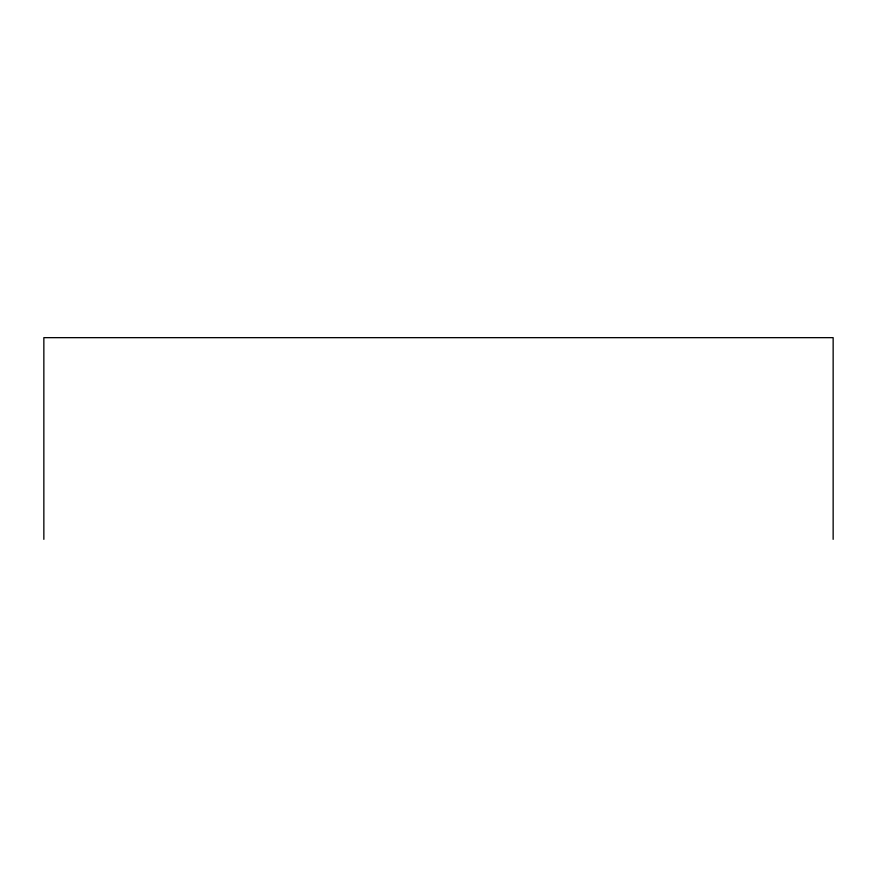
<?xml version="1.0" encoding="UTF-8"?>
<svg xmlns="http://www.w3.org/2000/svg" width="877" height="877" viewBox="0 0 877 877"><rect width="100%" height="100%" fill="white"/><g stroke="black" fill="none" stroke-linecap="round" stroke-linejoin="round"><path stroke-width="1.32" d="M833.15 539.344L833.15 337.656L43.85 337.656L43.85 539.344"/></g></svg>
